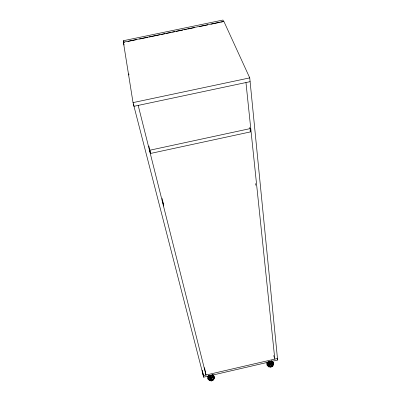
<?xml version="1.0" encoding="UTF-8"?>
<svg xmlns="http://www.w3.org/2000/svg" width="401" height="401" viewBox="0 0 401 401"><rect width="100%" height="100%" fill="white"/><g stroke="black" fill="none" stroke-linecap="round" stroke-linejoin="round"><path stroke-width="0.6" d="M267.191 365.376L267.091 363.702L268.068 363.697L268.079 363.166L267.101 363.171L267.211 364.118L267.101 362.424L267.191 365.376L267.723 365.928L267.607 364.975L268.369 364.434L268.725 364.8L267.963 365.341L268.079 366.293L268.61 366.845L269.442 366.97L269.627 366.138L270.174 366.223M212.39 375.381L212.791 376.564L212.535 374.704M208.565 375.732L208.991 377.446L208.71 376.088M210.129 380.734L210.154 378.96L210.69 379.045L210.129 380.734L209.317 380.609L208.605 379.11L209.402 378.559L209.081 378.183L208.284 378.734L208.515 379.662L208.034 379.095L207.974 376.123M208.034 379.095L208.104 378.359M272.981 364.564L272.063 364.278L272.259 363.827L273.181 364.113L273.086 365.517L272.79 366.198L272.053 366.564L271.462 364.885L270.976 365.131L271.562 366.81L270.825 367.176L269.993 367.05L270.068 365.271L269.517 365.191L269.442 366.97M271.838 361L271.893 363.461L271.632 361.116M270.204 361.271L270.6 364.308L269.778 364.359L269.487 361.311M268.184 361.913L268.394 363.672L269.006 364.133L268.775 361.677M271.748 361.075L272.715 361.552L273.467 363.351L273.281 365.065L273.181 364.113M272.79 366.198L272.675 365.166L273.467 363.351M209.603 375.291L210.304 378.153L211.878 377.787L212.665 376.524M208.991 377.446L209.553 377.922L209.046 375.516M210.304 378.153L209.798 375.747M207.783 378.093L209.071 379.602L211.237 379.947L213.267 378.955L214.194 377.095L213.598 375.251L212.68 374.765M210.445 379.892L210.67 380.82L211.482 380.95L212.244 380.579L211.828 379.832L212.329 379.587L212.746 380.328L213.507 379.958L213.853 379.261L213.633 378.333L212.746 378.038L212.981 377.577L213.868 377.872L214.084 378.8L214.435 378.103L214.194 377.095M212.375 375.702L212.926 374.965L212.47 374.719M271.021 361.542L271.342 363.993L271.893 363.461M267.066 364.344L268.49 365.817L270.71 366.143L272.675 365.166M271.081 366.078L271.948 365.612M212.019 379.652L212.525 379.401L212.104 378.659L211.603 378.905L212.244 380.579M268.394 363.672L268.033 361.862M271.993 360.925L271.993 362.153L271.863 360.975M271.282 363.887L270.6 364.308M267.908 361.918L268.169 362.99M273.006 362.303L272.084 362.594L272.269 363.045L273.191 362.755L273.006 362.303L273.111 363.256L272.83 362.584M213.989 376.479L213.051 376.775L212.906 376.313L213.843 376.023L214.435 378.103M203.693 377.161L277.622 360.028L249.738 77.884L223.848 21.343L123.388 42.2L133.032 102.611L203.693 377.161L202.605 371.637M277.472 358.484L203.307 375.662L202.219 370.138M149.633 150.265L250.134 128.616L250.48 131.899L150.44 153.473L148.866 145.974M133.032 102.611L249.738 77.884M250.109 81.664L133.979 106.3L133.588 103.849M124.856 42.095L123.638 42.351L123.378 40.717L222.971 20.05L223.673 21.579L220.62 22.215M127.909 41.463L136.445 39.689M139.498 39.057L148.034 37.283M149.257 37.032L159.623 34.877M160.846 34.626L165.117 33.739M166.335 33.483L171.217 32.471M172.435 32.22L174.876 31.714M176.094 31.458L182.806 30.065M184.024 29.814L186.465 29.303M187.683 29.052L194.395 27.659M199.272 26.646L207.813 24.872M210.861 24.24L219.402 22.466M269.332 366.018L269.883 366.103M209.903 379.812L210.916 379.973M272.033 362.76L272.124 362.098M268.134 362.384L268.043 363.045M269.051 364.018L269.828 364.243M209.608 377.802L210.36 378.033M271.517 361.04L271.998 361.276M271.572 365.837L272.053 366.564M273.297 363.707L273.577 364.384M249.663 127.468L250.134 128.616M250.008 130.746L250.48 131.899M277.251 358.835L277.622 360.028M273.718 355.517L274.815 359.101L245.958 82.541M163.022 203.307L163.708 206.039L162.911 201.738M138.19 105.408L205.994 375.04L204.51 367.682M123.378 40.717L123.678 41.93M123.388 42.2L124.104 45.057M208.42 375.702L208.69 376.8M209.071 379.602L209.317 380.609M208.991 375.632L209.553 377.922M208.846 376.293L209.116 377.391M210.425 375.246L211.121 378.103M210.375 375.135L211.066 377.993M211.237 379.947L211.482 380.95M212.525 379.401L212.746 380.328M211.192 374.925L211.878 377.787M212.385 374.845L212.791 376.564M213.267 378.955L213.507 379.958M211.918 374.955L212.465 377.246M211.793 374.915L212.34 377.206M213.598 375.251L213.838 376.258M162.109 198.4L162.911 202.695M149.668 149.172L150.44 153.473M128.766 73.819L128.967 75.047M268.319 361.928L268.454 363.055M268.49 365.817L268.61 366.845M269.442 361.426L269.778 364.359M268.73 361.787L269.006 364.133M270.71 366.143L270.825 367.176M271.016 361.06L271.342 363.993M271.973 361.035L272.169 362.8M255.658 183.573L255.833 185.257M212.324 377.1A1.403 1.208 -16.7 0 1 209.568 377.421M271.572 363.361A1.403 1.198 -3.2 0 1 268.951 363.968M268.815 363.682A1.403 1.198 -3.2 0 1 268.775 363.371M271.061 363.416A1.403 1.198 -3.3 0 1 270.77 363.607M208.896 376.885L208.846 377.426L207.873 377.431L207.929 376.885L208.896 376.885"/></g></svg>
